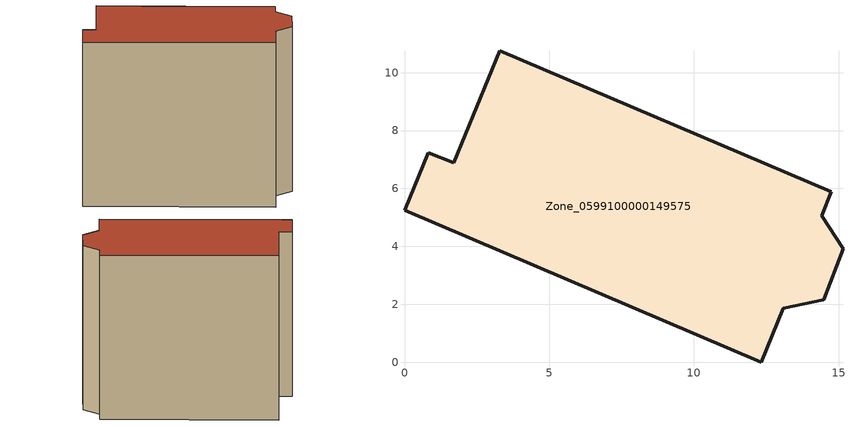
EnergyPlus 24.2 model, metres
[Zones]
Zone_0599100000149575
 floor ground (C_G): 1.7,6.88 3.28,10.75 14.74,5.89 14.41,5.06 15.15,3.91 14.48,2.15 13.09,1.86 12.33,0 0,5.24 0.81,7.23 z0
 wall outside (C_F): 0.81,7.23 0,5.24 12.33,0 13.09,1.86 14.48,2.15 15.15,3.91 14.41,5.06 14.74,5.89 3.28,10.75 1.7,6.88 0.81,7.23 z0:12.41
 roof outside (C_R): 1.7,6.88 0.81,7.23 0,5.24 12.33,0 13.09,1.86 14.48,2.15 15.15,3.91 14.41,5.06 14.74,5.89 3.28,10.75 z12.41
[BUILDING]
Pand.0599100000149575: North Axis=0; Terrain=City; Loads Convergence Tolerance Value=0.04; Temperature Convergence Tolerance Value=0.4; Solar Distribution=FullExterior; Maximum Number of Warmup Days=25; Minimum Number of Warmup Days=1
[Site:Location]
Rotterdam.The.Hague.AP_ZH_NLD Design_Conditions: Latitude=51.96; Longitude=4.45; Time Zone=1; Elevation=-4.5
[SITE:GROUNDTEMPERATURE:BUILDINGSURFACE]
18, 18, 18, 18, 18, 18, 18, 18, 18, 18, 18, 18
[MATERIAL] Thermal Absorptance=0.9; Solar Absorptance=0.7; Visible Absorptance=0.7
Name | Roughness | Thickness | Conductivity | Density | Specific Heat
G.TI.1946 | MediumSmooth | 0.15 | 1 | 540 | 1210
F.TI.1946 | Rough | 0.3 | 0.857143 | 1920 | 840
R.TI.1946 | MediumRough | 0.2 | 0.1 | 1500 | 1000
[CONSTRUCTION]
C_G: G.TI.1946
C_F: F.TI.1946
C_R: R.TI.1946
[ZONE]
Zone_0599100000149575: Type=1; Multiplier=1; Ceiling Height=Autocalculate; Volume=Autocalculate; Floor Area=autocalculate; Part of Total Floor Area=Yes
[ZONEINFILTRATION:DESIGNFLOWRATE]
Infil_Zone_0599100000149575: Zone or ZoneList or Space or SpaceList=Zone_0599100000149575; Schedule=AlwaysOn; Design Flow Rate Calculation Method=Flow/Area; Flow Rate per Floor Area=0.003; Constant Term Coefficient=1; Temperature Term Coefficient=0; Velocity Term Coefficient=0; Velocity Squared Term Coefficient=0
[HVACTEMPLATE:ZONE:IDEALLOADSAIRSYSTEM]
Zone_0599100000149575: Maximum Heating Supply Air Temperature=50; Minimum Cooling Supply Air Temperature=13; Maximum Heating Supply Air Humidity Ratio=0.0156; Minimum Cooling Supply Air Humidity Ratio=0.0077; Heating Limit=NoLimit; Cooling Limit=NoLimit; Dehumidification Control Type=ConstantSensibleHeatRatio; Cooling Sensible Heat Ratio=0.7; Dehumidification Setpoint=60; Humidification Control Type=None; Humidification Setpoint=30; Outdoor Air Method=None; Outdoor Air Flow Rate per Person=0.00944; Outdoor Air Flow Rate per Zone Floor Area=0; Outdoor Air Flow Rate per Zone=0; Demand Controlled Ventilation Type=None; Outdoor Air Economizer Type=NoEconomizer; Heat Recovery Type=None; Sensible Heat Recovery Effectiveness=0.7; Latent Heat Recovery Effectiveness=0.65
[ZONECONTROL:THERMOSTAT]
ThermostatControl_Zone_0599100000149575: Zone or ZoneList=Zone_0599100000149575; Control Type Schedule=DualSetpointControlType; Control 1=Thermostat_Zone_0599100000149575; Temperature Difference Between Cutout And Setpoint=0
[THERMOSTATSETPOINT:DUALSETPOINT]
Thermostat_Zone_0599100000149575: Heating Setpoint Temperature Schedule=HeatingSetpoint_Zone_0599100000149575; Cooling Setpoint Temperature Schedule=CoolingSetpoint_Zone_0599100000149575
[SCHEDULE:COMPACT]
HeatingSetpoint_Zone_0599100000149575: Through: 12/31, For: AllDays, Until: 24:00, 21
CoolingSetpoint_Zone_0599100000149575: Through: 12/31, For: AllDays, Until: 24:00, 24
DualSetpointControlType: Through: 12/31, For: AllDays, Until: 24:00, 4
AlwaysOn: Through: 12/31, For: AllDays, Until: 24:00, 1
